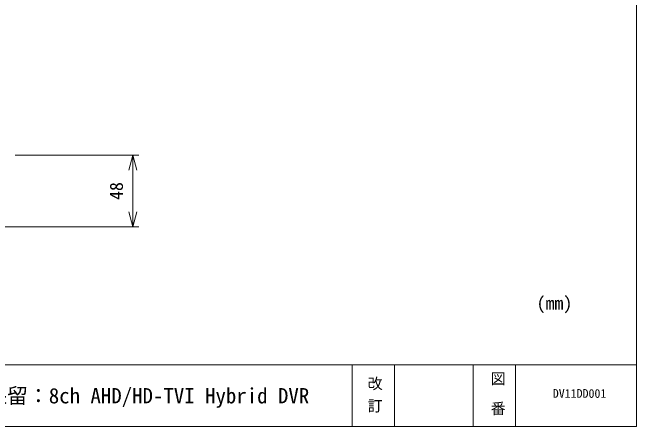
# Model space of a CAD drawing. Units: millimetres, scale not verified. Extents: x -438 to -158, y -308 to -119.
# Drawn here: x -262.2 to -157.6, y -308.4 to -239 of the extents above; entities that cross this region are included whole.
import ezdxf
from ezdxf.enums import TextEntityAlignment as Align

# ---------------------------------------------------------------- set-up
doc = ezdxf.new("R2010")
doc.units = ezdxf.units.MM
doc.header["$LTSCALE"] = 3
for name, color, linetype, lineweight in [('0-0_0', 7, 'Continuous', 18), ('0-1_外形線', 7, 'Continuous', 18), ('0-5_枠', 7, 'Continuous', 18), ('2-9_寸法線', 7, 'Continuous', 18)]:
    doc.layers.add(name, color=color, linetype=linetype, lineweight=lineweight)
doc.styles.add('@ＭＳ ゴシック', font='')
doc.styles.add('ＭＳ ゴシック', font='')
doc.styles.get('@ＭＳ ゴシック').set_extended_font_data('@MS Gothic')
doc.styles.get('ＭＳ ゴシック').set_extended_font_data('MS Gothic')

msp = doc.modelspace()

# ---------------------------------------------------------------- linework, layer by layer
at = {"layer": '0-0_0'}
for p, q in [((-242.008, -262.905), (-242.008, -265.405)), ((-242.008, -274.938), (-242.008, -272.438))]:
    msp.add_line(p, q, dxfattribs=at)
for points in [[(-242.678, -265.405), (-242.008, -262.905), (-241.338, -265.405)], [(-241.338, -272.438), (-242.008, -274.938), (-242.678, -272.438)]]:
    msp.add_lwpolyline(points, dxfattribs=at)
at = {"layer": '0-5_枠'}
for p, q in [((-437.864, -298.088), (-157.598, -298.088)), ((-205.254, -298.088), (-205.254, -308.408)), ((-198.141, -298.088), (-198.141, -308.408)), ((-184.994, -298.088), (-184.994, -308.408)), ((-177.882, -298.088), (-177.882, -308.408))]:
    msp.add_line(p, q, dxfattribs=at)
msp.add_lwpolyline([(-437.864, -118.724), (-157.598, -118.724), (-157.598, -308.408), (-437.864, -308.408)], close=True, dxfattribs=at)
at = {"layer": '2-9_寸法線'}
for p, q in [((-261.724, -262.905), (-241.008, -262.905)), ((-242.008, -272.438), (-242.008, -265.405)), ((-270.482, -274.938), (-241.008, -274.938))]:
    msp.add_line(p, q, dxfattribs=at)

# ---------------------------------------------------------------- texts
at = {"layer": '0-1_外形線', "color": 4, "style": 'ＭＳ ゴシック'}
for s, height, p in [('保留：8ch AHD/HD-TVI Hybrid DVR', 2.566, (-266.587, -305.298)), ('DV11DD001', 1.466, (-171.625, -304.034))]:
    msp.add_text(s, height=height, dxfattribs=at).set_placement(p, align=Align.BOTTOM_LEFT)
at = {"layer": '0-5_枠', "color": 4, "style": 'ＭＳ ゴシック'}
for s, height, p in [('(mm)', 2.199, (-174.348, -289.483)), (' 図', 1.833, (-183.28, -301.851)), (' 番', 1.833, (-183.28, -306.851))]:
    msp.add_text(s, height=height, dxfattribs=at).set_placement(p, align=Align.BOTTOM_LEFT)
at = {"layer": '0-5_枠', "color": 4, "style": '@ＭＳ ゴシック'}
msp.add_text('改 訂', height=1.833, rotation=270, dxfattribs=at).set_placement((-202.9, -299.912), align=Align.BOTTOM_LEFT)
at = {"layer": '2-9_寸法線', "color": 4, "style": 'ＭＳ ゴシック'}
msp.add_text('48', height=2.199, rotation=90, dxfattribs=at).set_placement((-243.008, -270.421), align=Align.BOTTOM_LEFT)

doc.saveas('drawing.dxf')
